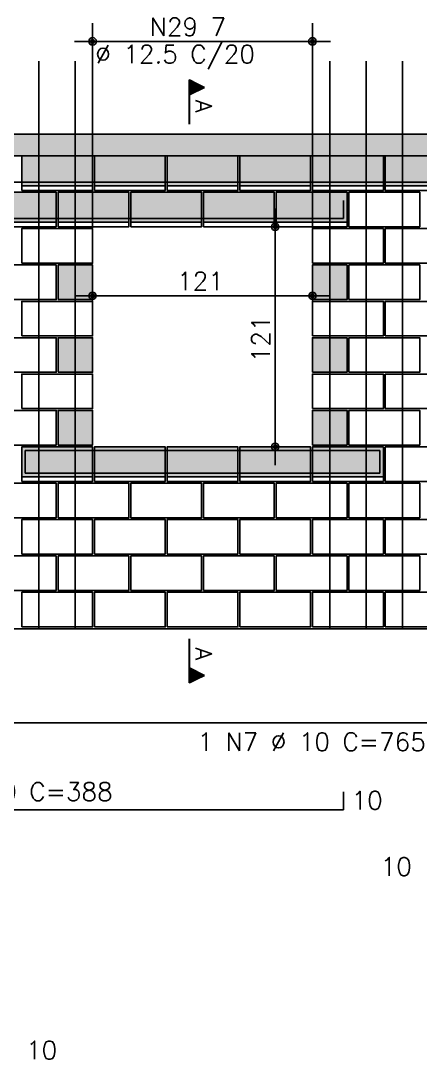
# Model space of a CAD drawing. Extents: x -2 to 121, y -2 to 61.
# Drawn here: x 18.21 to 22.61, y 43.59 to 55.01 of the extents above; entities that cross this region are included whole.
import ezdxf

# ---------------------------------------------------------------- set-up
doc = ezdxf.new("R2010")
doc.units = 0
doc.header["$MEASUREMENT"] = 0
for name, color, linetype in [('PENA_01', 1, 'CONTINUOUS'), ('PENA_02', 2, 'CONTINUOUS'), ('PENA_03', 3, 'CONTINUOUS'), ('PENA_05', 5, 'CONTINUOUS'), ('PENA_09', 254, 'CONTINUOUS'), ('PENA_11', 252, 'CONTINUOUS'), ('PENA_23', 50, 'CONTINUOUS')]:
    doc.layers.add(name, color=color, linetype=linetype)
doc.styles.get("Standard").update_dxf_attribs({"font": 'ROMANS.SHX'})

msp = doc.modelspace()

# ---------------------------------------------------------------- linework, layer by layer
at = {"layer": 'PENA_01', "linetype": 'Continuous'}
for p, q in [((19.003315, 52.736367), (19.003315, 54.985014)), ((21.423315, 52.736367), (21.423315, 54.985014)), ((18.803315, 54.785014), (21.623315, 54.785014)), ((18.223315, 53.196367), (19.003315, 53.196367)), ((19.023315, 53.196367), (19.803315, 53.196367)), ((19.823315, 53.196367), (20.603315, 53.196367)), ((20.623315, 53.196367), (21.403315, 53.196367)), ((21.423315, 53.196367), (22.203315, 53.196367)), ((22.223315, 53.196367), (23.003315, 53.196367)), ((21.013315, 52.946367), (21.013315, 50.126367)), ((17.823315, 52.796367), (18.603315, 52.796367)), ((18.623315, 52.796367), (19.403315, 52.796367)), ((19.423315, 52.796367), (20.203315, 52.796367)), ((20.223315, 52.796367), (21.003315, 52.796367)), ((21.023315, 52.796367), (21.803315, 52.796367)), ((20.823315, 52.746367), (20.813315, 52.746367)), ((19.003315, 51.936367), (19.003315, 52.188039)), ((21.423315, 51.936367), (21.423315, 52.188039)), ((18.803315, 51.988039), (21.623315, 51.988039)), ((18.223315, 49.996367), (19.003315, 49.996367)), ((19.023315, 49.996367), (19.803315, 49.996367)), ((19.823315, 49.996367), (20.603315, 49.996367)), ((20.623315, 49.996367), (21.403315, 49.996367)), ((21.423315, 49.996367), (22.203315, 49.996367))]:
    msp.add_line(p, q, dxfattribs=at)
at = {"layer": 'PENA_02', "linetype": 'Continuous'}
msp.add_line((6.523315, 48.326367), (42.103315, 48.326367), dxfattribs=at)
for points in [[(6.523315, 53.766367), (6.523315, 53.526367), (7.123315, 53.526367), (7.123315, 52.746367), (14.603315, 52.746367), (14.603315, 53.526367), (42.103315, 53.526367), (42.103315, 53.766367), (6.523315, 53.766367)], [(18.223315, 53.146367), (19.003315, 53.146367), (19.003315, 53.526367), (18.223315, 53.526367), (18.223315, 53.146367)], [(19.023315, 53.146367), (19.803315, 53.146367), (19.803315, 53.526367), (19.023315, 53.526367), (19.023315, 53.146367)], [(19.823315, 53.146367), (20.603315, 53.146367), (20.603315, 53.526367), (19.823315, 53.526367), (19.823315, 53.146367)], [(20.623315, 53.146367), (21.403315, 53.146367), (21.403315, 53.526367), (20.623315, 53.526367), (20.623315, 53.146367)], [(21.423315, 53.146367), (22.203315, 53.146367), (22.203315, 53.526367), (21.423315, 53.526367), (21.423315, 53.146367)], [(22.223315, 53.146367), (23.003315, 53.146367), (23.003315, 53.526367), (22.223315, 53.526367), (22.223315, 53.146367)], [(17.823315, 52.746367), (18.603315, 52.746367), (18.603315, 53.126367), (17.823315, 53.126367), (17.823315, 52.746367)], [(18.623315, 52.746367), (19.403315, 52.746367), (19.403315, 53.126367), (18.623315, 53.126367), (18.623315, 52.746367)], [(19.423315, 52.746367), (20.203315, 52.746367), (20.203315, 53.126367), (19.423315, 53.126367), (19.423315, 52.746367)], [(20.223315, 52.746367), (21.003315, 52.746367), (21.003315, 53.126367), (20.223315, 53.126367), (20.223315, 52.746367)], [(21.023315, 52.746367), (21.803315, 52.746367), (21.803315, 53.126367), (21.023315, 53.126367), (21.023315, 52.746367)], [(21.823315, 52.746367), (22.603315, 52.746367), (22.603315, 53.126367), (21.823315, 53.126367), (21.823315, 52.746367)], [(18.223315, 52.346367), (19.003315, 52.346367), (19.003315, 52.726367), (18.223315, 52.726367), (18.223315, 52.346367)], [(21.423315, 52.346367), (22.203315, 52.346367), (22.203315, 52.726367), (21.423315, 52.726367), (21.423315, 52.346367)], [(22.223315, 52.346367), (23.003315, 52.346367), (23.003315, 52.726367), (22.223315, 52.726367), (22.223315, 52.346367)], [(17.823315, 51.946367), (18.603315, 51.946367), (18.603315, 52.326367), (17.823315, 52.326367), (17.823315, 51.946367)], [(18.623315, 51.946367), (19.003315, 51.946367), (19.003315, 52.326367), (18.623315, 52.326367), (18.623315, 51.946367)], [(21.423315, 51.946367), (21.803315, 51.946367), (21.803315, 52.326367), (21.423315, 52.326367), (21.423315, 51.946367)], [(21.823315, 51.946367), (22.603315, 51.946367), (22.603315, 52.326367), (21.823315, 52.326367), (21.823315, 51.946367)], [(18.223315, 51.546367), (19.003315, 51.546367), (19.003315, 51.926367), (18.223315, 51.926367), (18.223315, 51.546367)], [(21.423315, 51.546367), (22.203315, 51.546367), (22.203315, 51.926367), (21.423315, 51.926367), (21.423315, 51.546367)], [(22.223315, 51.546367), (23.003315, 51.546367), (23.003315, 51.926367), (22.223315, 51.926367), (22.223315, 51.546367)], [(17.823315, 51.146367), (18.603315, 51.146367), (18.603315, 51.526367), (17.823315, 51.526367), (17.823315, 51.146367)], [(18.623315, 51.146367), (19.003315, 51.146367), (19.003315, 51.526367), (18.623315, 51.526367), (18.623315, 51.146367)], [(21.423315, 51.146367), (21.803315, 51.146367), (21.803315, 51.526367), (21.423315, 51.526367), (21.423315, 51.146367)], [(21.823315, 51.146367), (22.603315, 51.146367), (22.603315, 51.526367), (21.823315, 51.526367), (21.823315, 51.146367)], [(18.223315, 50.746367), (19.003315, 50.746367), (19.003315, 51.126367), (18.223315, 51.126367), (18.223315, 50.746367)], [(21.423315, 50.746367), (22.203315, 50.746367), (22.203315, 51.126367), (21.423315, 51.126367), (21.423315, 50.746367)], [(22.223315, 50.746367), (23.003315, 50.746367), (23.003315, 51.126367), (22.223315, 51.126367), (22.223315, 50.746367)], [(17.823315, 50.346367), (18.603315, 50.346367), (18.603315, 50.726367), (17.823315, 50.726367), (17.823315, 50.346367)], [(18.623315, 50.346367), (19.003315, 50.346367), (19.003315, 50.726367), (18.623315, 50.726367), (18.623315, 50.346367)], [(21.423315, 50.346367), (21.803315, 50.346367), (21.803315, 50.726367), (21.423315, 50.726367), (21.423315, 50.346367)], [(21.823315, 50.346367), (22.603315, 50.346367), (22.603315, 50.726367), (21.823315, 50.726367), (21.823315, 50.346367)], [(18.223315, 49.946367), (19.003315, 49.946367), (19.003315, 50.326367), (18.223315, 50.326367), (18.223315, 49.946367)], [(19.023315, 49.946367), (19.803315, 49.946367), (19.803315, 50.326367), (19.023315, 50.326367), (19.023315, 49.946367)], [(19.823315, 49.946367), (20.603315, 49.946367), (20.603315, 50.326367), (19.823315, 50.326367), (19.823315, 49.946367)], [(20.623315, 49.946367), (21.403315, 49.946367), (21.403315, 50.326367), (20.623315, 50.326367), (20.623315, 49.946367)], [(21.423315, 49.946367), (22.203315, 49.946367), (22.203315, 50.326367), (21.423315, 50.326367), (21.423315, 49.946367)], [(22.223315, 49.946367), (23.003315, 49.946367), (23.003315, 50.326367), (22.223315, 50.326367), (22.223315, 49.946367)], [(17.823315, 49.546367), (18.603315, 49.546367), (18.603315, 49.926367), (17.823315, 49.926367), (17.823315, 49.546367)], [(18.623315, 49.546367), (19.403315, 49.546367), (19.403315, 49.926367), (18.623315, 49.926367), (18.623315, 49.546367)], [(19.423315, 49.546367), (20.203315, 49.546367), (20.203315, 49.926367), (19.423315, 49.926367), (19.423315, 49.546367)], [(20.223315, 49.546367), (21.003315, 49.546367), (21.003315, 49.926367), (20.223315, 49.926367), (20.223315, 49.546367)], [(21.023315, 49.546367), (21.803315, 49.546367), (21.803315, 49.926367), (21.023315, 49.926367), (21.023315, 49.546367)], [(21.823315, 49.546367), (22.603315, 49.546367), (22.603315, 49.926367), (21.823315, 49.926367), (21.823315, 49.546367)], [(18.223315, 49.146367), (19.003315, 49.146367), (19.003315, 49.526367), (18.223315, 49.526367), (18.223315, 49.146367)], [(19.023315, 49.146367), (19.803315, 49.146367), (19.803315, 49.526367), (19.023315, 49.526367), (19.023315, 49.146367)], [(19.823315, 49.146367), (20.603315, 49.146367), (20.603315, 49.526367), (19.823315, 49.526367), (19.823315, 49.146367)], [(20.623315, 49.146367), (21.403315, 49.146367), (21.403315, 49.526367), (20.623315, 49.526367), (20.623315, 49.146367)], [(21.423315, 49.146367), (22.203315, 49.146367), (22.203315, 49.526367), (21.423315, 49.526367), (21.423315, 49.146367)], [(22.223315, 49.146367), (23.003315, 49.146367), (23.003315, 49.526367), (22.223315, 49.526367), (22.223315, 49.146367)], [(17.823315, 48.746367), (18.603315, 48.746367), (18.603315, 49.126367), (17.823315, 49.126367), (17.823315, 48.746367)], [(18.623315, 48.746367), (19.403315, 48.746367), (19.403315, 49.126367), (18.623315, 49.126367), (18.623315, 48.746367)], [(19.423315, 48.746367), (20.203315, 48.746367), (20.203315, 49.126367), (19.423315, 49.126367), (19.423315, 48.746367)], [(20.223315, 48.746367), (21.003315, 48.746367), (21.003315, 49.126367), (20.223315, 49.126367), (20.223315, 48.746367)], [(21.023315, 48.746367), (21.803315, 48.746367), (21.803315, 49.126367), (21.023315, 49.126367), (21.023315, 48.746367)], [(21.823315, 48.746367), (22.603315, 48.746367), (22.603315, 49.126367), (21.823315, 49.126367), (21.823315, 48.746367)], [(18.223315, 48.346367), (19.003315, 48.346367), (19.003315, 48.726367), (18.223315, 48.726367), (18.223315, 48.346367)], [(19.023315, 48.346367), (19.803315, 48.346367), (19.803315, 48.726367), (19.023315, 48.726367), (19.023315, 48.346367)], [(19.823315, 48.346367), (20.603315, 48.346367), (20.603315, 48.726367), (19.823315, 48.726367), (19.823315, 48.346367)], [(20.623315, 48.346367), (21.403315, 48.346367), (21.403315, 48.726367), (20.623315, 48.726367), (20.623315, 48.346367)], [(21.423315, 48.346367), (22.203315, 48.346367), (22.203315, 48.726367), (21.423315, 48.726367), (21.423315, 48.346367)], [(22.223315, 48.346367), (23.003315, 48.346367), (23.003315, 48.726367), (22.223315, 48.726367), (22.223315, 48.346367)]]:
    msp.add_lwpolyline(points, dxfattribs=at)
for centre, radius in [((19.003315, 54.785014), 0.041625), ((21.423315, 54.785014), 0.041625), ((19.003315, 54.785014), 0.02075), ((21.423315, 54.785014), 0.02075), ((21.013315, 52.746367), 0.04), ((21.013315, 52.746367), 0.02), ((19.003315, 51.988039), 0.04), ((19.003315, 51.988039), 0.02), ((21.423315, 51.988039), 0.04), ((21.423315, 51.988039), 0.02), ((21.013315, 50.326367), 0.04), ((21.013315, 50.326367), 0.02)]:
    msp.add_circle(centre, radius, dxfattribs=at)
at = {"layer": 'PENA_03', "linetype": 'Continuous'}
for p, q in [((20.067858, 53.875843), (20.067858, 54.362225)), ((20.067858, 54.362225), (20.233791, 54.279259)), ((20.068553, 54.361097), (20.23223, 54.279259)), ((20.233791, 54.279259), (20.068553, 54.19664)), ((20.068554, 54.361097), (20.068554, 54.19742)), ((20.23223, 54.279259), (20.068554, 54.19742)), ((20.080622, 54.355843), (20.080622, 54.202674)), ((20.093386, 54.349461), (20.093386, 54.209056)), ((20.10615, 54.343079), (20.10615, 54.215438)), ((20.118914, 54.336697), (20.118914, 54.22182)), ((20.131678, 54.330315), (20.131678, 54.228202)), ((20.144442, 54.323933), (20.144442, 54.234584)), ((20.157206, 54.317551), (20.157206, 54.240966)), ((20.16997, 54.311169), (20.16997, 54.247348)), ((20.182734, 54.304787), (20.182734, 54.25373)), ((20.195498, 54.298405), (20.195498, 54.260112)), ((20.208263, 54.292023), (20.208263, 54.266494)), ((20.221027, 54.285641), (20.221027, 54.272877)), ((20.068554, 54.19664), (20.068554, 53.875843)), ((21.023315, 52.746367), (21.023315, 52.746367)), ((19.003315, 52.536367), (19.003315, 52.536367)), ((21.423315, 52.536367), (21.423315, 52.536367)), ((19.003315, 51.736367), (19.003315, 51.736367)), ((21.423315, 51.736367), (21.423315, 51.736367)), ((21.013315, 50.326367), (21.013315, 50.326367)), ((20.067858, 48.215732), (20.067858, 47.72935)), ((20.068554, 47.894935), (20.068554, 48.215732)), ((20.233791, 47.812316), (20.068553, 47.894935)), ((20.068554, 47.730478), (20.068554, 47.894155)), ((20.23223, 47.812316), (20.068554, 47.894155)), ((20.080622, 47.735732), (20.080622, 47.888901)), ((20.093386, 47.742114), (20.093386, 47.882519)), ((20.10615, 47.748496), (20.10615, 47.876137)), ((20.118914, 47.754878), (20.118914, 47.869755)), ((20.131678, 47.76126), (20.131678, 47.863373)), ((20.144442, 47.767642), (20.144442, 47.856991)), ((20.067858, 47.72935), (20.233791, 47.812316)), ((20.068553, 47.730478), (20.23223, 47.812316)), ((20.157206, 47.774024), (20.157206, 47.850609)), ((20.16997, 47.780406), (20.16997, 47.844227)), ((20.182734, 47.786788), (20.182734, 47.837845)), ((20.195498, 47.79317), (20.195498, 47.831463)), ((20.208263, 47.799552), (20.208263, 47.825081)), ((20.221027, 47.805934), (20.221027, 47.818698))]:
    msp.add_line(p, q, dxfattribs=at)
at = {"layer": 'PENA_05', "linetype": 'Continuous'}
for p, q in [((14.203315, 53.236367), (29.494387, 53.236367)), ((21.763315, 52.836367), (21.763315, 53.036367)), ((14.203315, 52.836367), (21.763315, 52.836367)), ((18.263315, 50.086367), (18.263315, 50.286367)), ((18.263315, 50.286367), (22.163315, 50.286367)), ((22.163315, 50.286367), (22.163315, 50.086367)), ((18.263315, 50.236367), (18.263315, 50.036367)), ((22.163315, 50.036367), (22.163315, 50.236367)), ((18.263315, 50.036367), (22.163315, 50.036367)), ((14.203315, 47.28924), (29.494387, 47.28924)), ((21.763315, 46.333732), (21.763315, 46.533732)), ((14.203315, 46.333732), (21.763315, 46.333732))]:
    msp.add_line(p, q, dxfattribs=at)
for points in [[(18.413315, 54.566367), (18.413315, 48.326367)], [(18.813315, 54.566367), (18.813315, 48.326367)], [(21.613315, 54.566367), (21.613315, 48.326367)], [(22.013315, 54.566367), (22.013315, 48.326367)], [(22.413315, 54.566367), (22.413315, 48.326367)]]:
    msp.add_lwpolyline(points, dxfattribs=at)
at = {"layer": 'PENA_09', "linetype": 'Continuous'}
for points in [[(18.223315, 53.196367), (19.003315, 53.196367), (19.003315, 53.526367), (18.223315, 53.526367), (18.223315, 53.196367)], [(19.023315, 53.196367), (19.803315, 53.196367), (19.803315, 53.526367), (19.023315, 53.526367), (19.023315, 53.196367)], [(19.823315, 53.196367), (20.603315, 53.196367), (20.603315, 53.526367), (19.823315, 53.526367), (19.823315, 53.196367)], [(20.623315, 53.196367), (21.403315, 53.196367), (21.403315, 53.526367), (20.623315, 53.526367), (20.623315, 53.196367)], [(21.423315, 53.196367), (22.203315, 53.196367), (22.203315, 53.526367), (21.423315, 53.526367), (21.423315, 53.196367)], [(22.223315, 53.196367), (23.003315, 53.196367), (23.003315, 53.526367), (22.223315, 53.526367), (22.223315, 53.196367)], [(17.823315, 52.796367), (18.603315, 52.796367), (18.603315, 53.126367), (17.823315, 53.126367), (17.823315, 52.796367)], [(18.623315, 52.796367), (19.403315, 52.796367), (19.403315, 53.126367), (18.623315, 53.126367), (18.623315, 52.796367)], [(19.423315, 52.796367), (20.203315, 52.796367), (20.203315, 53.126367), (19.423315, 53.126367), (19.423315, 52.796367)], [(20.223315, 52.796367), (21.003315, 52.796367), (21.003315, 53.126367), (20.223315, 53.126367), (20.223315, 52.796367)], [(21.023315, 52.796367), (21.803315, 52.796367), (21.803315, 53.126367), (21.023315, 53.126367), (21.023315, 52.796367)], [(18.223315, 49.996367), (19.003315, 49.996367), (19.003315, 50.326367), (18.223315, 50.326367), (18.223315, 49.996367)], [(19.023315, 49.996367), (19.803315, 49.996367), (19.803315, 50.326367), (19.023315, 50.326367), (19.023315, 49.996367)], [(19.823315, 49.996367), (20.603315, 49.996367), (20.603315, 50.326367), (19.823315, 50.326367), (19.823315, 49.996367)], [(20.623315, 49.996367), (21.403315, 49.996367), (21.403315, 50.326367), (20.623315, 50.326367), (20.623315, 49.996367)], [(21.423315, 49.996367), (22.203315, 49.996367), (22.203315, 50.326367), (21.423315, 50.326367), (21.423315, 49.996367)]]:
    msp.add_lwpolyline(points, dxfattribs=at)
for points in [[(18.223315, 53.196367), (19.003315, 53.196367), (19.003315, 53.526367)], [(18.223315, 53.196367), (19.003315, 53.526367), (18.223315, 53.526367)], [(18.223315, 53.196367), (18.223315, 53.526367), (18.223315, 53.196367)], [(19.023315, 53.196367), (19.803315, 53.196367), (19.803315, 53.526367)], [(19.023315, 53.196367), (19.803315, 53.526367), (19.023315, 53.526367)], [(19.023315, 53.196367), (19.023315, 53.526367), (19.023315, 53.196367)], [(19.823315, 53.196367), (20.603315, 53.196367), (20.603315, 53.526367)], [(19.823315, 53.196367), (20.603315, 53.526367), (19.823315, 53.526367)], [(19.823315, 53.196367), (19.823315, 53.526367), (19.823315, 53.196367)], [(20.623315, 53.196367), (21.403315, 53.196367), (21.403315, 53.526367)], [(20.623315, 53.196367), (21.403315, 53.526367), (20.623315, 53.526367)], [(20.623315, 53.196367), (20.623315, 53.526367), (20.623315, 53.196367)], [(21.423315, 53.196367), (22.203315, 53.196367), (22.203315, 53.526367)], [(21.423315, 53.196367), (22.203315, 53.526367), (21.423315, 53.526367)], [(21.423315, 53.196367), (21.423315, 53.526367), (21.423315, 53.196367)], [(22.223315, 53.196367), (23.003315, 53.196367), (23.003315, 53.526367)], [(22.223315, 53.196367), (23.003315, 53.526367), (22.223315, 53.526367)], [(22.223315, 53.196367), (22.223315, 53.526367), (22.223315, 53.196367)], [(17.823315, 52.796367), (18.603315, 52.796367), (18.603315, 53.126367)], [(17.823315, 52.796367), (18.603315, 53.126367), (17.823315, 53.126367)], [(18.623315, 52.796367), (19.403315, 52.796367), (19.403315, 53.126367)], [(18.623315, 52.796367), (19.403315, 53.126367), (18.623315, 53.126367)], [(18.623315, 52.796367), (18.623315, 53.126367), (18.623315, 52.796367)], [(19.423315, 52.796367), (20.203315, 52.796367), (20.203315, 53.126367)], [(19.423315, 52.796367), (20.203315, 53.126367), (19.423315, 53.126367)], [(19.423315, 52.796367), (19.423315, 53.126367), (19.423315, 52.796367)], [(20.223315, 52.796367), (21.003315, 52.796367), (21.003315, 53.126367)], [(20.223315, 52.796367), (21.003315, 53.126367), (20.223315, 53.126367)], [(20.223315, 52.796367), (20.223315, 53.126367), (20.223315, 52.796367)], [(21.023315, 52.796367), (21.803315, 52.796367), (21.803315, 53.126367)], [(21.023315, 52.796367), (21.803315, 53.126367), (21.023315, 53.126367)], [(21.023315, 52.796367), (21.023315, 53.126367), (21.023315, 52.796367)], [(18.223315, 49.996367), (19.003315, 49.996367), (19.003315, 50.326367)], [(18.223315, 49.996367), (19.003315, 50.326367), (18.223315, 50.326367)], [(18.223315, 49.996367), (18.223315, 50.326367), (18.223315, 49.996367)], [(19.023315, 49.996367), (19.803315, 49.996367), (19.803315, 50.326367)], [(19.023315, 49.996367), (19.803315, 50.326367), (19.023315, 50.326367)], [(19.023315, 49.996367), (19.023315, 50.326367), (19.023315, 49.996367)], [(19.823315, 49.996367), (20.603315, 49.996367), (20.603315, 50.326367)], [(19.823315, 49.996367), (20.603315, 50.326367), (19.823315, 50.326367)], [(19.823315, 49.996367), (19.823315, 50.326367), (19.823315, 49.996367)], [(20.623315, 49.996367), (21.403315, 49.996367), (21.403315, 50.326367)], [(20.623315, 49.996367), (21.403315, 50.326367), (20.623315, 50.326367)], [(20.623315, 49.996367), (20.623315, 50.326367), (20.623315, 49.996367)], [(21.423315, 49.996367), (22.203315, 49.996367), (22.203315, 50.326367)], [(21.423315, 49.996367), (22.203315, 50.326367), (21.423315, 50.326367)], [(21.423315, 49.996367), (21.423315, 50.326367), (21.423315, 49.996367)]]:
    msp.add_solid(points, dxfattribs=at)
at = {"layer": 'PENA_11', "linetype": 'Continuous'}
for points in [[(42.103315, 53.766367), (6.523315, 53.766367), (6.523315, 53.526367)], [(42.103315, 53.766367), (6.523315, 53.526367), (7.123315, 53.526367)], [(42.103315, 53.766367), (7.123315, 53.526367), (14.603315, 53.526367)], [(42.103315, 53.766367), (14.603315, 53.526367), (42.103315, 53.526367)]]:
    msp.add_solid(points, dxfattribs=at)
at = {"layer": 'PENA_23', "linetype": 'Continuous'}
for points in [[(18.623315, 51.946367), (19.003315, 51.946367), (19.003315, 52.326367), (18.623315, 52.326367), (18.623315, 51.946367)], [(21.423315, 51.946367), (21.803315, 51.946367), (21.803315, 52.326367), (21.423315, 52.326367), (21.423315, 51.946367)], [(18.623315, 51.146367), (19.003315, 51.146367), (19.003315, 51.526367), (18.623315, 51.526367), (18.623315, 51.146367)], [(21.423315, 51.146367), (21.803315, 51.146367), (21.803315, 51.526367), (21.423315, 51.526367), (21.423315, 51.146367)], [(18.623315, 50.346367), (19.003315, 50.346367), (19.003315, 50.726367), (18.623315, 50.726367), (18.623315, 50.346367)], [(21.423315, 50.346367), (21.803315, 50.346367), (21.803315, 50.726367), (21.423315, 50.726367), (21.423315, 50.346367)]]:
    msp.add_lwpolyline(points, dxfattribs=at)
for points in [[(18.623315, 51.946367), (19.003315, 51.946367), (19.003315, 52.326367)], [(18.623315, 51.946367), (19.003315, 52.326367), (18.623315, 52.326367)], [(18.623315, 51.946367), (18.623315, 52.326367), (18.623315, 51.946367)], [(21.423315, 51.946367), (21.803315, 51.946367), (21.803315, 52.326367)], [(21.423315, 51.946367), (21.803315, 52.326367), (21.423315, 52.326367)], [(21.423315, 51.946367), (21.423315, 52.326367), (21.423315, 51.946367)], [(18.623315, 51.146367), (19.003315, 51.146367), (19.003315, 51.526367)], [(18.623315, 51.146367), (19.003315, 51.526367), (18.623315, 51.526367)], [(18.623315, 51.146367), (18.623315, 51.526367), (18.623315, 51.146367)], [(21.423315, 51.146367), (21.803315, 51.146367), (21.803315, 51.526367)], [(21.423315, 51.146367), (21.803315, 51.526367), (21.423315, 51.526367)], [(21.423315, 51.146367), (21.423315, 51.526367), (21.423315, 51.146367)], [(18.623315, 50.346367), (19.003315, 50.346367), (19.003315, 50.726367)], [(18.623315, 50.346367), (19.003315, 50.726367), (18.623315, 50.726367)], [(18.623315, 50.346367), (18.623315, 50.726367), (18.623315, 50.346367)], [(21.423315, 50.346367), (21.803315, 50.346367), (21.803315, 50.726367)], [(21.423315, 50.346367), (21.803315, 50.726367), (21.423315, 50.726367)], [(21.423315, 50.346367), (21.423315, 50.726367), (21.423315, 50.346367)]]:
    msp.add_solid(points, dxfattribs=at)

# ---------------------------------------------------------------- texts
at = {"layer": 'PENA_03', "linetype": 'Continuous'}
for s, p in [('N29 7', (19.633315, 54.845014)), ('%%c 12.5 C/20', (19.033315, 54.545014)), ('121', (19.933315, 52.048039)), ('1 N7 %%c 10 C=765', (20.15889, 46.982453)), ('1 N5 %%c 10 C=388', (16.713315, 46.433732)), ('10', (21.853315, 46.338732)), ('10', (22.173315, 45.609902)), ('10', (18.271315, 43.591063))]:
    msp.add_text(s, height=0.2, dxfattribs=at).set_placement(p)
for s, height, rotation, p in [('A', 0.18, 270, (20.134887, 54.143826)), ('121', 0.2, 90, (20.953315, 51.256367)), ('A', 0.18, 270, (20.134887, 48.119178))]:
    msp.add_text(s, height=height, rotation=rotation, dxfattribs=at).set_placement(p)

doc.saveas('drawing.dxf')
